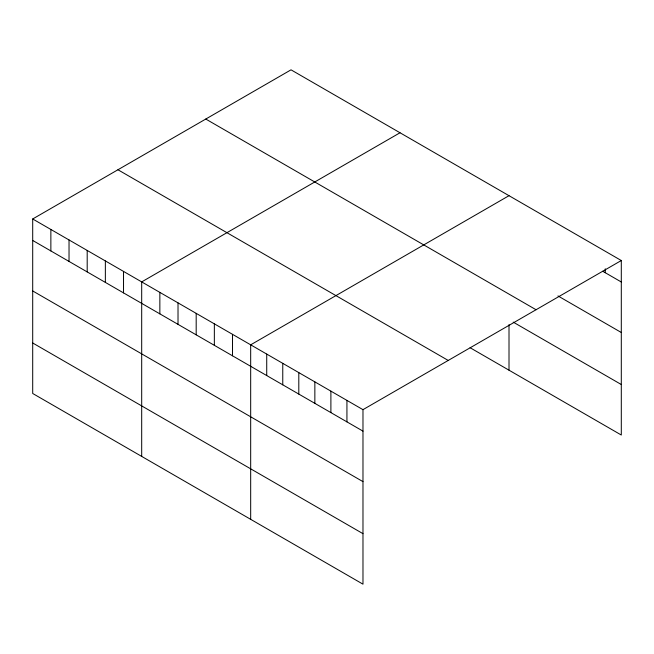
<?xml version="1.0" encoding="UTF-8"?>
<svg xmlns="http://www.w3.org/2000/svg" width="654" height="654" viewBox="0 0 654 654"><rect width="100%" height="100%" fill="white"/><g stroke="black" fill="none" stroke-linecap="round" stroke-linejoin="round"><path stroke-width="0.98" d="M32.7 218.976L362.978 409.657L362.978 584.169L32.7 393.479L32.7 218.976L291.022 69.831L621.3 260.521L621.3 435.024L470.079 347.715M400.019 132.762L141.689 281.899L141.689 456.41M509.008 195.685L250.678 344.83L250.678 519.333M362.978 409.657L621.3 260.521M602.726 271.263L621.3 281.988M557.976 295.927L621.3 332.494M205.781 119.053L536.051 309.734M513.226 322.128L621.3 384.519M117.949 169.762L448.219 360.444M32.7 240.451L362.978 431.133M32.7 290.948L362.978 481.63M32.7 342.982L362.978 533.664M605.261 268.819L605.261 272.726M509.008 324.637L509.008 370.189M346.931 400.395L346.931 421.871M330.891 391.133L330.891 412.609M314.852 381.871L314.852 403.346M298.804 372.608L298.804 394.084M282.765 363.354L282.765 384.822M266.726 354.092L266.726 375.559M232.513 334.341L232.513 355.809M214.349 323.853L214.349 345.32M196.184 313.364L196.184 334.832M178.019 302.876L178.019 324.351M159.854 292.387L159.854 313.863M123.524 271.41L123.524 292.886M105.359 260.93L105.359 282.397M87.195 250.441L87.195 271.909M69.03 239.953L69.03 261.42M50.865 229.464L50.865 250.932"/></g></svg>
